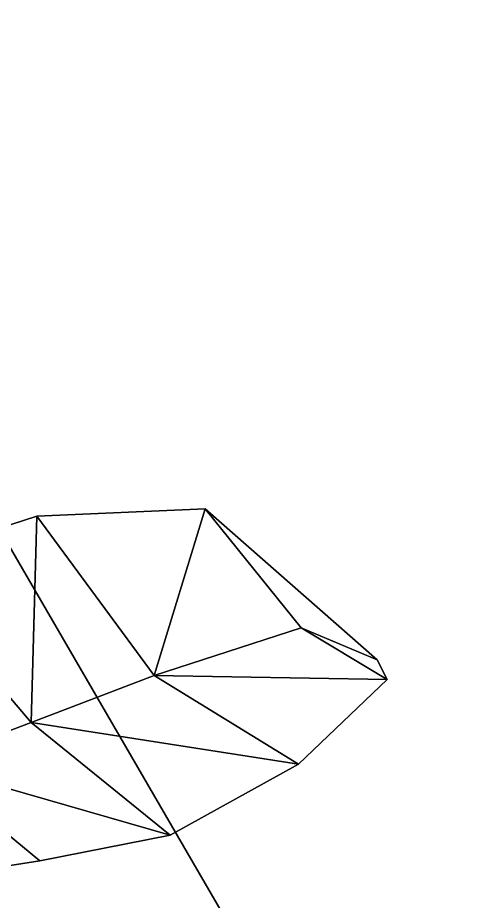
# Model space of a CAD drawing. Header units: metres. Extents: x -219 to 389, y -251 to 301.
# Drawn here: x 243.8 to 261.73, y 29.98 to 63.99 of the extents above; entities that cross this region are included whole.
import ezdxf

# ---------------------------------------------------------------- set-up
doc = ezdxf.new("R2010")
doc.units = ezdxf.units.M

msp = doc.modelspace()

# ---------------------------------------------------------------- linework, layer by layer
at = {"layer": 'Breeder_Leaf', "color": 3}
for points in [[(228.2373, 69.8828, 104.9231), (265.9114, 4.9972, 60.4566), (225.3758, 27.03698, 104.7662)], [(228.2373, 69.8828, 104.9231), (225.3758, 27.03698, 104.7662), (265.9114, 4.9972, 60.4566)], [(244.5414, 44.7997, 752.3), (251.0139, 45.07903, 748.1508), (249.05, 38.6718, 754.8123)], [(244.5414, 44.7997, 752.3), (249.05, 38.6718, 754.8123), (251.0139, 45.07903, 748.1508)], [(249.05, 38.6718, 754.8123), (251.0139, 45.07903, 748.1508), (254.7095, 40.5011, 748.241)], [(249.05, 38.6718, 754.8123), (254.7095, 40.5011, 748.241), (251.0139, 45.07903, 748.1508)], [(251.0139, 45.07903, 748.1508), (257.6324, 39.274, 740.0688), (254.7095, 40.5011, 748.241)], [(251.0139, 45.07903, 748.1508), (254.7095, 40.5011, 748.241), (257.6324, 39.274, 740.0688)], [(239.0668, 43.02373, 756.6588), (244.5414, 44.7997, 752.3), (244.3229, 36.8638, 759.8387)], [(239.0668, 43.02373, 756.6588), (244.3229, 36.8638, 759.8387), (244.5414, 44.7997, 752.3)], [(244.3229, 36.8638, 759.8387), (244.5414, 44.7997, 752.3), (249.05, 38.6718, 754.8123)], [(244.3229, 36.8638, 759.8387), (249.05, 38.6718, 754.8123), (244.5414, 44.7997, 752.3)], [(240.1246, 35.2678, 764.3192), (239.0668, 43.02373, 756.6588), (244.3229, 36.8638, 759.8387)], [(240.1246, 35.2678, 764.3192), (244.3229, 36.8638, 759.8387), (239.0668, 43.02373, 756.6588)], [(254.7095, 40.5011, 748.241), (258.0188, 38.5174, 752.4736), (249.05, 38.6718, 754.8123)], [(254.7095, 40.5011, 748.241), (249.05, 38.6718, 754.8123), (258.0188, 38.5174, 752.4736)], [(257.6324, 39.274, 740.0688), (258.0188, 38.5174, 752.4736), (254.7095, 40.5011, 748.241)], [(257.6324, 39.274, 740.0688), (254.7095, 40.5011, 748.241), (258.0188, 38.5174, 752.4736)], [(254.609, 35.2545, 758.4299), (244.3229, 36.8638, 759.8387), (249.05, 38.6718, 754.8123)], [(254.609, 35.2545, 758.4299), (249.05, 38.6718, 754.8123), (244.3229, 36.8638, 759.8387)], [(249.05, 38.6718, 754.8123), (258.0188, 38.5174, 752.4736), (254.609, 35.2545, 758.4299)], [(249.05, 38.6718, 754.8123), (254.609, 35.2545, 758.4299), (258.0188, 38.5174, 752.4736)], [(249.6745, 32.5183, 763.0704), (240.1246, 35.2678, 764.3192), (244.3229, 36.8638, 759.8387)], [(249.6745, 32.5183, 763.0704), (244.3229, 36.8638, 759.8387), (240.1246, 35.2678, 764.3192)], [(244.3229, 36.8638, 759.8387), (254.609, 35.2545, 758.4299), (249.6745, 32.5183, 763.0704)], [(244.3229, 36.8638, 759.8387), (249.6745, 32.5183, 763.0704), (254.609, 35.2545, 758.4299)], [(240.1246, 35.2678, 764.3192), (244.6563, 31.5398, 766.3826), (239.8988, 30.7837, 766.0427)], [(240.1246, 35.2678, 764.3192), (239.8988, 30.7837, 766.0427), (244.6563, 31.5398, 766.3826)], [(249.6745, 32.5183, 763.0704), (244.6563, 31.5398, 766.3826), (240.1246, 35.2678, 764.3192)], [(249.6745, 32.5183, 763.0704), (240.1246, 35.2678, 764.3192), (244.6563, 31.5398, 766.3826)]]:
    msp.add_3dface(points, dxfattribs=at)

doc.saveas('drawing.dxf')
